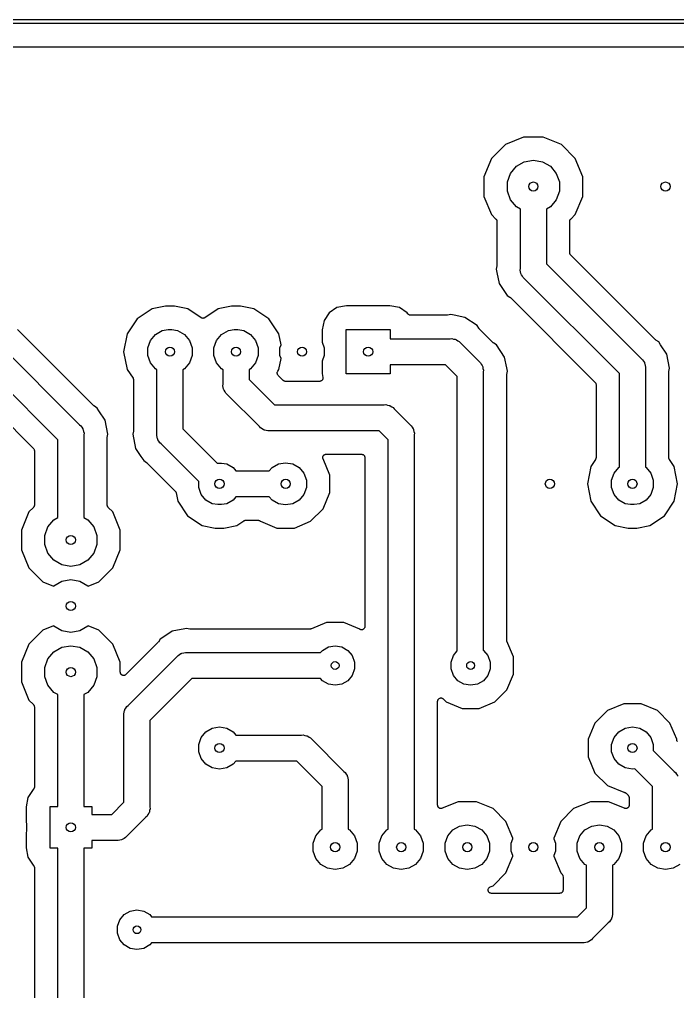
# Model space of a CAD drawing. Extents: x 110 to 212, y -130 to -57.
# Drawn here: x 159.31 to 184.61, y -94.45 to -57.08 of the extents above; entities that cross this region are included whole.
import ezdxf

# ---------------------------------------------------------------- set-up
doc = ezdxf.new("R2010")
doc.units = 0
doc.header["$MEASUREMENT"] = 0
doc.layers.add('BLACK', color=7, linetype='CONTINUOUS')

msp = doc.modelspace()

# ---------------------------------------------------------------- linework, layer by layer
at = {"layer": 'BLACK', "linetype": 'CONTINUOUS'}
for p, q in [((110.483, -57.075), (212.024, -57.075)), ((211.99, -57.225), (110.565, -57.225)), ((116.081, -58.125), (210.963, -58.125)), ((178.692, -61.6), (177.994, -61.8893)), ((179.448, -61.6), (178.692, -61.6)), ((180.146, -61.8893), (179.448, -61.6)), ((177.994, -61.8893), (177.459, -62.4237)), ((180.681, -62.4237), (180.146, -61.8893)), ((177.459, -62.4237), (177.17, -63.1221)), ((178.191, -62.9923), (178.417, -62.7221)), ((178.417, -62.7221), (178.723, -62.5458)), ((178.723, -62.5458), (179.07, -62.4846)), ((179.07, -62.4846), (179.417, -62.5458)), ((179.417, -62.5458), (179.723, -62.7221)), ((179.723, -62.7221), (179.949, -62.9923)), ((180.97, -63.1221), (180.681, -62.4237)), ((177.17, -63.1221), (177.17, -63.8779)), ((178.07, -63.3237), (178.191, -62.9923)), ((179.949, -62.9923), (180.07, -63.3237)), ((180.97, -63.8779), (180.97, -63.1221)), ((178.07, -63.6763), (178.07, -63.3237)), ((180.07, -63.3237), (180.07, -63.6763)), ((177.17, -63.8779), (177.459, -64.5763)), ((178.191, -64.0077), (178.07, -63.6763)), ((180.07, -63.6763), (179.949, -64.0077)), ((180.681, -64.5763), (180.97, -63.8779)), ((178.417, -64.2779), (178.191, -64.0077)), ((178.57, -64.366), (178.417, -64.2779)), ((179.723, -64.2779), (179.57, -64.366)), ((179.949, -64.0077), (179.723, -64.2779)), ((177.459, -64.5763), (177.633, -64.7498)), ((178.57, -66.6532), (178.57, -64.366)), ((179.57, -64.366), (179.57, -66.4679)), ((180.507, -64.7498), (180.681, -64.5763)), ((177.633, -64.7498), (177.636, -64.7544)), ((177.636, -64.7544), (177.64, -64.758)), ((177.64, -64.758), (177.649, -64.7723)), ((177.649, -64.7723), (177.658, -64.7859)), ((177.658, -64.7859), (177.66, -64.7913)), ((177.66, -64.7913), (177.662, -64.7962)), ((177.662, -64.7962), (177.665, -64.8125)), ((177.665, -64.8125), (177.67, -64.8285)), ((177.67, -64.8285), (177.669, -64.8341)), ((177.669, -64.8341), (177.67, -64.8396)), ((177.67, -64.8396), (177.67, -66.5246)), ((180.47, -64.8285), (180.475, -64.8125)), ((180.471, -64.8341), (180.47, -64.8285)), ((180.47, -64.8396), (180.471, -64.8341)), ((180.47, -66.0425), (180.47, -64.8396)), ((180.475, -64.8125), (180.478, -64.7962)), ((180.478, -64.7962), (180.48, -64.7913)), ((180.48, -64.7913), (180.482, -64.7859)), ((180.482, -64.7859), (180.491, -64.7723)), ((180.491, -64.7723), (180.5, -64.758)), ((180.5, -64.758), (180.504, -64.7544)), ((180.504, -64.7544), (180.507, -64.7498)), ((180.471, -66.048), (180.47, -66.0425)), ((180.47, -66.0536), (180.471, -66.048)), ((180.475, -66.0696), (180.47, -66.0536)), ((180.478, -66.0859), (180.475, -66.0696)), ((180.48, -66.0908), (180.478, -66.0859)), ((180.482, -66.0962), (180.48, -66.0908)), ((180.491, -66.1098), (180.482, -66.0962)), ((180.5, -66.1241), (180.491, -66.1098)), ((180.504, -66.1277), (180.5, -66.1241)), ((180.507, -66.1323), (180.504, -66.1277)), ((183.764, -69.3887), (180.507, -66.1323)), ((177.67, -66.5246), (177.668, -66.5369)), ((179.57, -66.4679), (183.218, -70.116)), ((177.668, -66.5494), (177.643, -66.675)), ((177.643, -66.675), (177.668, -66.8006)), ((177.668, -66.5369), (177.668, -66.5494)), ((177.668, -66.8006), (177.668, -66.8006)), ((177.668, -66.8006), (177.751, -67.2213)), ((178.564, -66.7193), (178.57, -66.6532)), ((178.581, -66.7833), (178.564, -66.7193)), ((178.593, -66.8486), (178.581, -66.7833)), ((178.604, -66.868), (178.593, -66.8486)), ((178.61, -66.8896), (178.604, -66.868)), ((178.648, -66.9439), (178.61, -66.8896)), ((177.751, -67.2213), (178.061, -67.6843)), ((178.681, -67.0014), (178.648, -66.9439)), ((178.732, -67.044), (178.681, -67.0014)), ((182.38, -70.6921), (178.732, -67.044)), ((178.061, -67.6843), (178.167, -67.7555)), ((178.167, -67.7555), (178.176, -67.7641)), ((178.176, -67.7641), (178.186, -67.7713)), ((178.186, -67.7713), (181.443, -71.0277)), ((164.417, -68.2015), (163.838, -68.5883)), ((164.928, -68.1), (164.417, -68.2015)), ((165.272, -68.1), (164.928, -68.1)), ((165.783, -68.2015), (165.272, -68.1)), ((166.299, -68.5467), (165.783, -68.2015)), ((166.957, -68.2015), (166.441, -68.5467)), ((167.468, -68.1), (166.957, -68.2015)), ((167.812, -68.1), (167.468, -68.1)), ((168.323, -68.2015), (167.812, -68.1)), ((168.902, -68.5883), (168.323, -68.2015)), ((171.221, -68.3511), (171.022, -68.6488)), ((171.519, -68.1522), (171.221, -68.3511)), ((171.883, -68.0799), (171.519, -68.1522)), ((173.557, -68.0799), (171.883, -68.0799)), ((173.921, -68.1522), (173.557, -68.0799)), ((174.219, -68.3511), (173.921, -68.1522)), ((174.247, -68.3936), (174.219, -68.3511)), ((174.26, -68.4065), (174.247, -68.3936)), ((163.838, -68.5883), (163.452, -69.1672)), ((166.307, -68.5501), (166.299, -68.5467)), ((166.314, -68.555), (166.307, -68.5501)), ((166.327, -68.5589), (166.314, -68.555)), ((166.34, -68.5645), (166.327, -68.5589)), ((166.348, -68.565), (166.34, -68.5645)), ((166.356, -68.5674), (166.348, -68.565)), ((166.37, -68.5665), (166.356, -68.5674)), ((166.384, -68.5674), (166.37, -68.5665)), ((166.392, -68.565), (166.384, -68.5674)), ((166.4, -68.5645), (166.392, -68.565)), ((166.413, -68.5589), (166.4, -68.5645)), ((166.426, -68.555), (166.413, -68.5589)), ((166.433, -68.5501), (166.426, -68.555)), ((166.441, -68.5467), (166.433, -68.5501)), ((169.288, -69.1672), (168.902, -68.5883)), ((171.022, -68.6488), (170.95, -69.0125)), ((174.271, -68.4203), (174.26, -68.4065)), ((174.275, -68.4224), (174.271, -68.4203)), ((174.278, -68.4254), (174.275, -68.4224)), ((174.294, -68.4334), (174.278, -68.4254)), ((174.309, -68.4423), (174.294, -68.4334)), ((174.314, -68.4431), (174.309, -68.4423)), ((174.317, -68.4449), (174.314, -68.4431)), ((174.335, -68.4469), (174.317, -68.4449)), ((174.353, -68.45), (174.335, -68.4469)), ((175.745, -68.45), (174.353, -68.45)), ((175.757, -68.4478), (175.745, -68.45)), ((175.769, -68.4476), (175.757, -68.4478)), ((175.895, -68.4226), (175.769, -68.4476)), ((176.021, -68.4476), (175.895, -68.4226)), ((176.441, -68.5312), (176.021, -68.4476)), ((176.021, -68.4476), (176.021, -68.4476)), ((176.904, -68.8407), (176.441, -68.5312)), ((162.174, -71.9287), (159.237, -68.9924)), ((164.545, -69.1888), (164.805, -69.0389)), ((164.805, -69.0389), (165.026, -69)), ((165.026, -69), (165.174, -69)), ((165.174, -69), (165.395, -69.0389)), ((165.395, -69.0389), (165.655, -69.1888)), ((167.085, -69.1888), (167.345, -69.0389)), ((167.345, -69.0389), (167.566, -69)), ((167.566, -69), (167.714, -69)), ((167.714, -69), (167.935, -69.0389)), ((167.935, -69.0389), (168.195, -69.1888)), ((170.95, -69.0125), (170.95, -69.48)), ((171.87, -70.7), (171.87, -69)), ((171.87, -69), (173.57, -69)), ((173.57, -69), (173.57, -69.35)), ((176.976, -68.9472), (176.904, -68.8407)), ((176.984, -68.9562), (176.976, -68.9472)), ((176.991, -68.9664), (176.984, -68.9562)), ((177.529, -69.5037), (176.991, -68.9664)), ((158.28, -69.3079), (161.628, -72.656)), ((163.452, -69.1672), (163.316, -69.85)), ((164.25, -69.7001), (164.353, -69.4184)), ((164.353, -69.4184), (164.545, -69.1888)), ((165.655, -69.1888), (165.847, -69.4184)), ((165.847, -69.4184), (165.95, -69.7001)), ((166.79, -69.7001), (166.893, -69.4184)), ((166.893, -69.4184), (167.085, -69.1888)), ((168.195, -69.1888), (168.387, -69.4184)), ((168.387, -69.4184), (168.49, -69.7001)), ((169.372, -69.5856), (169.288, -69.1672)), ((170.95, -69.48), (171.03, -69.7001)), ((173.57, -69.35), (175.873, -69.35)), ((175.873, -69.35), (175.939, -69.3442)), ((175.939, -69.3442), (176.003, -69.3614)), ((176.003, -69.3614), (176.069, -69.3729)), ((176.069, -69.3729), (176.088, -69.3841)), ((176.088, -69.3841), (176.11, -69.3899)), ((176.11, -69.3899), (176.164, -69.4279)), ((176.164, -69.4279), (176.221, -69.4611)), ((176.221, -69.4611), (176.264, -69.5119)), ((176.264, -69.5119), (176.983, -70.231)), ((177.539, -69.5109), (177.529, -69.5037)), ((177.548, -69.5195), (177.539, -69.5109)), ((183.774, -69.3959), (183.764, -69.3887)), ((183.783, -69.4045), (183.774, -69.3959)), ((183.889, -69.4757), (183.783, -69.4045)), ((183.96, -69.5821), (183.889, -69.4757)), ((163.316, -69.85), (163.452, -70.5328)), ((164.25, -69.9999), (164.25, -69.7001)), ((165.95, -69.7001), (165.95, -69.9999)), ((166.79, -69.9999), (166.79, -69.7001)), ((168.49, -69.7001), (168.49, -69.9999)), ((169.33, -69.7001), (169.372, -69.5856)), ((169.33, -69.9999), (169.33, -69.7001)), ((171.03, -69.7001), (171.03, -69.9999)), ((177.654, -69.5907), (177.548, -69.5195)), ((177.964, -70.0537), (177.654, -69.5907)), ((184.199, -69.9387), (183.96, -69.5821)), ((160.79, -73.2321), (157.573, -70.015)), ((164.353, -70.2816), (164.25, -69.9999)), ((165.95, -69.9999), (165.847, -70.2816)), ((166.893, -70.2816), (166.79, -69.9999)), ((168.49, -69.9999), (168.387, -70.2816)), ((169.288, -70.5328), (169.372, -70.1144)), ((169.372, -70.1144), (169.33, -69.9999)), ((171.03, -69.9999), (170.95, -70.22)), ((170.95, -70.22), (170.95, -70.6875)), ((176.983, -70.231), (177.034, -70.2736)), ((178.047, -70.4744), (177.964, -70.0537)), ((183.218, -70.116), (183.269, -70.1586)), ((183.269, -70.1586), (183.302, -70.2161)), ((183.302, -70.2161), (183.34, -70.2704)), ((184.307, -70.485), (184.199, -69.9387)), ((163.452, -70.5328), (163.679, -70.8726)), ((164.545, -70.5112), (164.353, -70.2816)), ((164.6, -70.5428), (164.545, -70.5112)), ((164.6, -73.0032), (164.6, -70.5428)), ((165.655, -70.5112), (165.6, -70.5428)), ((165.6, -70.5428), (165.6, -72.8179)), ((165.847, -70.2816), (165.655, -70.5112)), ((167.085, -70.5112), (166.893, -70.2816)), ((167.14, -70.5428), (167.085, -70.5112)), ((167.14, -71.0982), (167.14, -70.5428)), ((168.195, -70.5112), (168.14, -70.5428)), ((168.14, -70.5428), (168.14, -70.9129)), ((168.387, -70.2816), (168.195, -70.5112)), ((169.225, -70.6605), (169.226, -70.6398)), ((169.226, -70.6398), (169.227, -70.6386)), ((169.227, -70.6372), (169.236, -70.6184)), ((169.227, -70.6386), (169.227, -70.6372)), ((169.236, -70.6184), (169.244, -70.5995)), ((169.244, -70.5995), (169.288, -70.5328)), ((175.688, -70.35), (173.57, -70.35)), ((173.57, -70.35), (173.57, -70.7)), ((176.145, -70.8071), (175.688, -70.35)), ((177.034, -70.2736), (177.067, -70.3311)), ((177.067, -70.3311), (177.105, -70.3854)), ((177.105, -70.3854), (177.111, -70.407)), ((177.111, -70.407), (177.122, -70.4264)), ((177.122, -70.4264), (177.134, -70.4917)), ((177.134, -70.4917), (177.151, -70.5557)), ((177.151, -70.5557), (177.145, -70.6218)), ((177.145, -70.6218), (177.145, -81.2872)), ((178.072, -70.6), (178.047, -70.4744)), ((178.047, -70.4744), (178.047, -70.4744)), ((178.047, -70.7256), (178.072, -70.6)), ((183.34, -70.2704), (183.346, -70.292)), ((183.346, -70.292), (183.357, -70.3114)), ((183.357, -70.3114), (183.369, -70.3767)), ((183.369, -70.3767), (183.386, -70.4407)), ((183.386, -70.4407), (183.38, -70.5068)), ((183.38, -70.5068), (183.38, -74.2949)), ((184.28, -70.6354), (184.282, -70.6231)), ((184.28, -73.9268), (184.28, -70.6354)), ((184.282, -70.6106), (184.307, -70.485)), ((184.282, -70.6231), (184.282, -70.6106)), ((157.257, -70.9723), (159.853, -73.5677)), ((163.679, -70.8726), (163.685, -70.8866)), ((163.685, -70.8866), (163.692, -70.8998)), ((163.692, -70.8998), (163.694, -70.9066)), ((163.694, -70.9066), (163.696, -70.913)), ((163.696, -70.913), (163.697, -70.9282)), ((163.697, -70.9282), (163.7, -70.9432)), ((163.7, -70.9432), (163.7, -72.8746)), ((168.14, -70.9129), (169.117, -71.89)), ((169.223, -70.6811), (169.225, -70.6605)), ((169.223, -70.6824), (169.223, -70.6811)), ((169.223, -70.6838), (169.223, -70.6824)), ((169.229, -70.7037), (169.223, -70.6838)), ((169.234, -70.7237), (169.229, -70.7037)), ((169.235, -70.7248), (169.234, -70.7237)), ((169.236, -70.7262), (169.235, -70.7248)), ((169.248, -70.7429), (169.236, -70.7262)), ((169.26, -70.7598), (169.248, -70.7429)), ((169.453, -70.9528), (169.26, -70.7598)), ((169.457, -70.956), (169.453, -70.9528)), ((169.461, -70.9603), (169.457, -70.956)), ((169.475, -70.9686), (169.461, -70.9603)), ((169.489, -70.9781), (169.475, -70.9686)), ((169.494, -70.9795), (169.489, -70.9781)), ((169.499, -70.9823), (169.494, -70.9795)), ((169.515, -70.9852), (169.499, -70.9823)), ((169.531, -70.9895), (169.515, -70.9852)), ((169.537, -70.989), (169.531, -70.9895)), ((169.543, -70.99), (169.537, -70.989)), ((170.855, -70.99), (169.543, -70.99)), ((170.857, -70.9898), (170.855, -70.99)), ((170.858, -70.99), (170.857, -70.9898)), ((170.878, -70.9859), (170.858, -70.99)), ((170.899, -70.9823), (170.878, -70.9859)), ((170.9, -70.9816), (170.899, -70.9823)), ((170.901, -70.9814), (170.9, -70.9816)), ((170.919, -70.9706), (170.901, -70.9814)), ((170.937, -70.9603), (170.919, -70.9706)), ((170.938, -70.9592), (170.937, -70.9603)), ((170.939, -70.9585), (170.938, -70.9592)), ((170.952, -70.9424), (170.939, -70.9585)), ((170.95, -70.6875), (170.98, -70.8382)), ((170.965, -70.9265), (170.952, -70.9424)), ((170.966, -70.9252), (170.965, -70.9265)), ((170.967, -70.9241), (170.966, -70.9252)), ((170.973, -70.9045), (170.967, -70.9241)), ((170.98, -70.8851), (170.973, -70.9045)), ((170.98, -70.8382), (170.98, -70.8396)), ((170.98, -70.8396), (170.98, -70.8409)), ((170.98, -70.8409), (170.98, -70.8616)), ((170.98, -70.8616), (170.981, -70.8823)), ((170.981, -70.8823), (170.98, -70.8836)), ((170.98, -70.8836), (170.98, -70.8851)), ((173.57, -70.7), (171.87, -70.7)), ((176.145, -81.2531), (176.145, -70.8071)), ((178.045, -70.7504), (178.047, -70.7381)), ((178.045, -80.929), (178.045, -70.7504)), ((178.047, -70.7381), (178.047, -70.7256)), ((182.38, -74.2949), (182.38, -70.6921)), ((167.134, -71.1642), (167.14, -71.0982)), ((167.151, -71.2283), (167.134, -71.1642)), ((167.163, -71.2936), (167.151, -71.2283)), ((167.174, -71.313), (167.163, -71.2936)), ((167.18, -71.3346), (167.174, -71.313)), ((167.218, -71.3889), (167.18, -71.3346)), ((181.443, -71.0277), (181.446, -71.0323)), ((181.446, -71.0323), (181.45, -71.0359)), ((181.45, -71.0359), (181.459, -71.0502)), ((181.459, -71.0502), (181.468, -71.0638)), ((181.468, -71.0638), (181.47, -71.0692)), ((181.47, -71.0692), (181.472, -71.0741)), ((181.472, -71.0741), (181.475, -71.0904)), ((181.475, -71.0904), (181.48, -71.1064)), ((181.48, -71.1064), (181.479, -71.112)), ((181.479, -71.112), (181.48, -71.1175)), ((181.48, -71.1175), (181.48, -73.9268)), ((167.251, -71.4464), (167.218, -71.3889)), ((167.302, -71.489), (167.251, -71.4464)), ((168.541, -72.7281), (167.302, -71.489)), ((162.184, -71.9359), (162.174, -71.9287)), ((162.193, -71.9445), (162.184, -71.9359)), ((162.299, -72.0157), (162.193, -71.9445)), ((162.37, -72.1221), (162.299, -72.0157)), ((162.609, -72.4787), (162.37, -72.1221)), ((169.117, -71.89), (173.333, -71.89)), ((173.333, -71.89), (173.399, -71.8842)), ((173.399, -71.8842), (173.463, -71.9014)), ((173.463, -71.9014), (173.529, -71.9129)), ((173.529, -71.9129), (173.548, -71.9241)), ((173.548, -71.9241), (173.57, -71.9299)), ((173.57, -71.9299), (173.624, -71.9679)), ((173.624, -71.9679), (173.681, -72.0011)), ((173.681, -72.0011), (173.724, -72.0519)), ((173.724, -72.0519), (174.328, -72.656)), ((162.717, -73.025), (162.609, -72.4787)), ((161.628, -72.656), (161.679, -72.6986)), ((161.679, -72.6986), (161.712, -72.7561)), ((161.712, -72.7561), (161.75, -72.8104)), ((161.75, -72.8104), (161.756, -72.832)), ((161.756, -72.832), (161.767, -72.8514)), ((161.767, -72.8514), (161.779, -72.9167)), ((163.7, -72.8746), (163.698, -72.8869)), ((165.6, -72.8179), (166.916, -74.1334)), ((168.584, -72.7789), (168.541, -72.7281)), ((168.641, -72.8121), (168.584, -72.7789)), ((168.695, -72.8501), (168.641, -72.8121)), ((168.717, -72.8559), (168.695, -72.8501)), ((168.736, -72.8671), (168.717, -72.8559)), ((168.802, -72.8786), (168.736, -72.8671)), ((168.866, -72.8958), (168.802, -72.8786)), ((174.328, -72.656), (174.379, -72.6986)), ((174.379, -72.6986), (174.412, -72.7561)), ((174.412, -72.7561), (174.45, -72.8104)), ((174.45, -72.8104), (174.456, -72.832)), ((174.456, -72.832), (174.467, -72.8514)), ((174.467, -72.8514), (174.479, -72.9167)), ((160.79, -76.223), (160.79, -73.2321)), ((161.779, -72.9167), (161.796, -72.9808)), ((161.796, -72.9808), (161.79, -73.0468)), ((161.79, -73.0468), (161.79, -76.223)), ((162.69, -73.1754), (162.692, -73.1631)), ((162.69, -75.7494), (162.69, -73.1754)), ((162.692, -73.1506), (162.717, -73.025)), ((162.692, -73.1631), (162.692, -73.1506)), ((163.698, -72.8994), (163.673, -73.025)), ((163.673, -73.025), (163.781, -73.5713)), ((163.698, -72.8869), (163.698, -72.8994)), ((164.594, -73.0692), (164.6, -73.0032)), ((164.611, -73.1333), (164.594, -73.0692)), ((164.623, -73.1986), (164.611, -73.1333)), ((164.634, -73.218), (164.623, -73.1986)), ((164.64, -73.2396), (164.634, -73.218)), ((164.678, -73.2939), (164.64, -73.2396)), ((168.932, -72.89), (168.866, -72.8958)), ((173.148, -72.89), (168.932, -72.89)), ((173.49, -73.2321), (173.148, -72.89)), ((173.49, -74.2513), (173.49, -73.2321)), ((174.479, -72.9167), (174.496, -72.9808)), ((174.496, -72.9808), (174.49, -73.0468)), ((174.49, -73.0468), (174.49, -88.2072)), ((159.853, -73.5677), (159.856, -73.5723)), ((159.856, -73.5723), (159.86, -73.5759)), ((159.86, -73.5759), (159.869, -73.5902)), ((159.869, -73.5902), (159.878, -73.6038)), ((159.878, -73.6038), (159.88, -73.6092)), ((159.88, -73.6092), (159.882, -73.6141)), ((159.882, -73.6141), (159.885, -73.6304)), ((159.885, -73.6304), (159.89, -73.6464)), ((163.781, -73.5713), (163.985, -73.8764)), ((164.711, -73.3514), (164.678, -73.2939)), ((164.762, -73.394), (164.711, -73.3514)), ((166.205, -74.8371), (164.762, -73.394)), ((159.89, -73.6464), (159.889, -73.652)), ((159.889, -73.652), (159.89, -73.6575)), ((159.89, -73.6575), (159.89, -75.7494)), ((163.985, -73.8764), (163.985, -73.8764)), ((163.985, -73.8764), (164.091, -74.0343)), ((170.976, -73.9225), (170.978, -73.9088)), ((170.978, -73.9307), (170.976, -73.9225)), ((170.978, -73.8949), (170.981, -73.8871)), ((170.978, -73.9088), (170.978, -73.8949)), ((170.978, -73.9391), (170.978, -73.9307)), ((170.983, -73.9521), (170.978, -73.9391)), ((170.981, -73.8871), (170.982, -73.8788)), ((170.982, -73.8788), (170.988, -73.8665)), ((170.986, -73.9656), (170.983, -73.9521)), ((171.245, -74.5918), (170.986, -73.9656)), ((170.988, -73.8665), (170.993, -73.8535)), ((170.993, -73.8535), (170.998, -73.8471)), ((170.998, -73.8471), (171.002, -73.8397)), ((171.002, -73.8397), (171.012, -73.8303)), ((171.012, -73.8303), (171.021, -73.8197)), ((171.021, -73.8197), (171.029, -73.8155)), ((171.029, -73.8155), (171.035, -73.8099)), ((171.035, -73.8099), (171.047, -73.8046)), ((171.047, -73.8046), (171.059, -73.7977)), ((171.059, -73.7977), (171.068, -73.7962)), ((171.068, -73.7962), (171.075, -73.793)), ((171.075, -73.793), (171.089, -73.7924)), ((171.089, -73.7924), (171.103, -73.79)), ((171.103, -73.79), (172.463, -73.79)), ((172.463, -73.79), (172.474, -73.7919)), ((172.474, -73.7919), (172.485, -73.7919)), ((172.485, -73.7919), (172.495, -73.7957)), ((172.495, -73.7957), (172.506, -73.7977)), ((172.506, -73.7977), (172.516, -73.8032)), ((172.516, -73.8032), (172.526, -73.807)), ((172.526, -73.807), (172.535, -73.8142)), ((172.535, -73.8142), (172.545, -73.8197)), ((172.545, -73.8197), (172.552, -73.8282)), ((172.552, -73.8282), (172.56, -73.8354)), ((172.56, -73.8354), (172.566, -73.845)), ((172.566, -73.845), (172.573, -73.8535)), ((172.573, -73.8535), (172.577, -73.8639)), ((172.577, -73.8639), (172.582, -73.8736)), ((172.582, -73.8736), (172.584, -73.8845)), ((172.584, -73.8845), (172.588, -73.8949)), ((172.588, -73.8949), (172.588, -73.9061)), ((172.588, -73.9061), (172.59, -73.917)), ((172.59, -73.917), (172.59, -80.4149)), ((181.459, -73.9974), (181.279, -74.2667)), ((181.465, -73.9834), (181.459, -73.9974)), ((181.472, -73.9702), (181.465, -73.9834)), ((181.474, -73.9634), (181.472, -73.9702)), ((181.476, -73.957), (181.474, -73.9634)), ((181.477, -73.9418), (181.476, -73.957)), ((181.48, -73.9268), (181.477, -73.9418)), ((184.283, -73.9418), (184.28, -73.9268)), ((184.284, -73.957), (184.283, -73.9418)), ((184.286, -73.9634), (184.284, -73.957)), ((184.288, -73.9702), (184.286, -73.9634)), ((184.295, -73.9834), (184.288, -73.9702)), ((184.301, -73.9974), (184.295, -73.9834)), ((184.481, -74.2667), (184.301, -73.9974)), ((164.091, -74.0343), (164.197, -74.1055)), ((164.197, -74.1055), (164.206, -74.1141)), ((164.206, -74.1141), (164.216, -74.1213)), ((164.216, -74.1213), (165.306, -75.2106)), ((166.916, -74.1334), (166.935, -74.13)), ((166.935, -74.13), (167.075, -74.13)), ((167.075, -74.13), (167.283, -74.1666)), ((167.283, -74.1666), (167.527, -74.3077)), ((167.527, -74.3077), (167.63, -74.43)), ((168.92, -74.43), (169.023, -74.3077)), ((169.023, -74.3077), (169.267, -74.1666)), ((169.267, -74.1666), (169.545, -74.1177)), ((169.545, -74.1177), (169.823, -74.1666)), ((169.823, -74.1666), (170.067, -74.3077)), ((170.067, -74.3077), (170.249, -74.5238)), ((173.49, -88.2072), (173.49, -74.2513)), ((173.49, -74.2513), (173.49, -74.2513)), ((181.279, -74.2667), (181.147, -74.93)), ((182.176, -74.5238), (182.358, -74.3077)), ((182.358, -74.3077), (182.38, -74.2949)), ((183.38, -74.2949), (183.402, -74.3077)), ((183.402, -74.3077), (183.584, -74.5238)), ((184.613, -74.93), (184.481, -74.2667)), ((167.63, -74.43), (168.92, -74.43)), ((170.249, -74.5238), (170.345, -74.7889)), ((171.245, -75.2681), (171.245, -74.5918)), ((182.08, -74.7889), (182.176, -74.5238)), ((183.584, -74.5238), (183.68, -74.7889)), ((166.205, -75.0711), (166.205, -74.8371)), ((166.301, -75.3362), (166.205, -75.0711)), ((170.345, -75.0711), (170.249, -75.3362)), ((170.345, -74.7889), (170.345, -75.0711)), ((181.147, -74.93), (181.279, -75.5933)), ((182.08, -75.0711), (182.08, -74.7889)), ((182.176, -75.3362), (182.08, -75.0711)), ((183.68, -75.0711), (183.584, -75.3362)), ((183.68, -74.7889), (183.68, -75.0711)), ((184.481, -75.5933), (184.613, -74.93)), ((165.306, -75.2106), (165.314, -75.2231)), ((165.314, -75.2231), (165.324, -75.2345)), ((165.324, -75.2345), (165.327, -75.241)), ((165.327, -75.241), (165.331, -75.2467)), ((165.331, -75.2467), (165.335, -75.2614)), ((165.335, -75.2614), (165.34, -75.2756)), ((165.34, -75.2756), (165.404, -75.5933)), ((166.483, -75.5523), (166.301, -75.3362)), ((167.63, -75.43), (167.527, -75.5523)), ((168.92, -75.43), (167.63, -75.43)), ((169.023, -75.5523), (168.92, -75.43)), ((170.249, -75.3362), (170.067, -75.5523)), ((170.986, -75.893), (171.245, -75.2681)), ((182.358, -75.5523), (182.176, -75.3362)), ((183.584, -75.3362), (183.402, -75.5523)), ((159.853, -75.8392), (159.679, -76.0127)), ((159.856, -75.8346), (159.853, -75.8392)), ((159.86, -75.831), (159.856, -75.8346)), ((159.869, -75.8166), (159.86, -75.831)), ((159.878, -75.8031), (159.869, -75.8166)), ((159.88, -75.7977), (159.878, -75.8031)), ((159.882, -75.7928), (159.88, -75.7977)), ((159.885, -75.7765), (159.882, -75.7928)), ((159.89, -75.7605), (159.885, -75.7765)), ((159.89, -75.7494), (159.889, -75.7549)), ((159.889, -75.7549), (159.89, -75.7605)), ((162.691, -75.7549), (162.69, -75.7494)), ((162.69, -75.7605), (162.691, -75.7549)), ((162.695, -75.7765), (162.69, -75.7605)), ((162.698, -75.7928), (162.695, -75.7765)), ((162.7, -75.7977), (162.698, -75.7928)), ((162.702, -75.8031), (162.7, -75.7977)), ((162.711, -75.8167), (162.702, -75.8031)), ((162.72, -75.831), (162.711, -75.8167)), ((162.724, -75.8346), (162.72, -75.831)), ((162.727, -75.8392), (162.724, -75.8346)), ((162.901, -76.0127), (162.727, -75.8392)), ((165.404, -75.5933), (165.779, -76.1556)), ((166.727, -75.6934), (166.483, -75.5523)), ((166.935, -75.73), (166.727, -75.6934)), ((167.075, -75.73), (166.935, -75.73)), ((167.283, -75.6934), (167.075, -75.73)), ((167.527, -75.5523), (167.283, -75.6934)), ((169.267, -75.6934), (169.023, -75.5523)), ((169.545, -75.7423), (169.267, -75.6934)), ((169.823, -75.6934), (169.545, -75.7423)), ((170.067, -75.5523), (169.823, -75.6934)), ((181.279, -75.5933), (181.654, -76.1556)), ((182.602, -75.6934), (182.358, -75.5523)), ((182.81, -75.73), (182.602, -75.6934)), ((182.95, -75.73), (182.81, -75.73)), ((183.158, -75.6934), (182.95, -75.73)), ((183.402, -75.5523), (183.158, -75.6934)), ((184.106, -76.1556), (184.481, -75.5933)), ((159.679, -76.0127), (159.39, -76.7111)), ((160.637, -76.3111), (160.79, -76.223)), ((161.79, -76.223), (161.943, -76.3111)), ((163.19, -76.7111), (162.901, -76.0127)), ((165.779, -76.1556), (166.342, -76.5314)), ((170.508, -76.3712), (170.986, -75.893)), ((181.654, -76.1556), (182.217, -76.5314)), ((183.543, -76.5314), (184.106, -76.1556)), ((160.29, -76.9127), (160.411, -76.5813)), ((160.411, -76.5813), (160.637, -76.3111)), ((161.943, -76.3111), (162.169, -76.5813)), ((162.169, -76.5813), (162.29, -76.9127)), ((166.342, -76.5314), (166.838, -76.63)), ((167.172, -76.63), (167.668, -76.5314)), ((167.668, -76.5314), (167.938, -76.3514)), ((167.938, -76.3514), (167.952, -76.3453)), ((167.952, -76.3453), (167.965, -76.3377)), ((167.965, -76.3377), (167.972, -76.3364)), ((167.972, -76.3364), (167.978, -76.3336)), ((167.978, -76.3336), (167.993, -76.3326)), ((167.993, -76.3326), (168.008, -76.33)), ((168.008, -76.33), (168.488, -76.33)), ((168.488, -76.33), (168.494, -76.331)), ((168.494, -76.331), (168.499, -76.3305)), ((168.499, -76.3305), (168.515, -76.3348)), ((168.515, -76.3348), (168.532, -76.3377)), ((168.532, -76.3377), (168.537, -76.3405)), ((168.537, -76.3405), (168.542, -76.3419)), ((168.542, -76.3419), (168.555, -76.3514)), ((168.555, -76.3514), (168.57, -76.3597)), ((168.57, -76.3597), (168.573, -76.364)), ((168.573, -76.364), (168.578, -76.3672)), ((168.578, -76.3672), (168.582, -76.3712)), ((168.582, -76.3712), (169.207, -76.63)), ((169.883, -76.63), (170.508, -76.3712)), ((182.217, -76.5314), (182.713, -76.63)), ((183.047, -76.63), (183.543, -76.5314)), ((159.39, -76.7111), (159.39, -77.4669)), ((160.29, -77.2653), (160.29, -76.9127)), ((162.29, -76.9127), (162.29, -77.2653)), ((163.19, -77.4669), (163.19, -76.7111)), ((166.838, -76.63), (167.172, -76.63)), ((169.207, -76.63), (169.883, -76.63)), ((182.713, -76.63), (183.047, -76.63)), ((160.411, -77.5967), (160.29, -77.2653)), ((162.29, -77.2653), (162.169, -77.5967)), ((159.39, -77.4669), (159.679, -78.1653)), ((160.637, -77.8669), (160.411, -77.5967)), ((162.169, -77.5967), (161.943, -77.8669)), ((162.901, -78.1653), (163.19, -77.4669)), ((160.943, -78.0432), (160.637, -77.8669)), ((161.29, -78.1044), (160.943, -78.0432)), ((161.637, -78.0432), (161.29, -78.1044)), ((161.943, -77.8669), (161.637, -78.0432)), ((159.679, -78.1653), (160.214, -78.6997)), ((162.366, -78.6997), (162.901, -78.1653)), ((160.214, -78.6997), (160.622, -78.869)), ((160.622, -78.869), (160.637, -78.8511)), ((160.637, -78.8511), (160.943, -78.6748)), ((160.943, -78.6748), (161.29, -78.6136)), ((161.29, -78.6136), (161.637, -78.6748)), ((161.637, -78.6748), (161.943, -78.8511)), ((161.943, -78.8511), (161.958, -78.869)), ((161.958, -78.869), (162.366, -78.6997)), ((171.122, -80.265), (170.542, -80.5053)), ((171.778, -80.265), (171.122, -80.265)), ((172.393, -80.5198), (171.778, -80.265)), ((160.214, -80.5583), (159.679, -81.0927)), ((160.622, -80.389), (160.214, -80.5583)), ((160.637, -80.4069), (160.622, -80.389)), ((160.943, -80.5832), (160.637, -80.4069)), ((161.29, -80.6444), (160.943, -80.5832)), ((161.637, -80.5832), (161.29, -80.6444)), ((161.943, -80.4069), (161.637, -80.5832)), ((161.958, -80.389), (161.943, -80.4069)), ((162.366, -80.5583), (161.958, -80.389)), ((162.901, -81.0927), (162.366, -80.5583)), ((165.189, -80.5962), (164.832, -80.8345)), ((165.247, -80.5846), (165.189, -80.5962)), ((165.609, -80.5126), (165.247, -80.5846)), ((165.735, -80.4876), (165.609, -80.5126)), ((165.609, -80.5126), (165.609, -80.5126)), ((165.861, -80.5126), (165.735, -80.4876)), ((165.873, -80.5128), (165.861, -80.5126)), ((165.885, -80.515), (165.873, -80.5128)), ((170.493, -80.515), (165.885, -80.515)), ((170.496, -80.5145), (170.493, -80.515)), ((170.499, -80.5149), (170.496, -80.5145)), ((170.517, -80.5107), (170.499, -80.5149)), ((170.536, -80.5073), (170.517, -80.5107)), ((170.539, -80.5059), (170.536, -80.5073)), ((170.542, -80.5053), (170.539, -80.5059)), ((172.399, -80.5249), (172.393, -80.5198)), ((172.405, -80.5268), (172.399, -80.5249)), ((172.409, -80.53), (172.405, -80.5268)), ((172.425, -80.5343), (172.409, -80.53)), ((172.441, -80.54), (172.425, -80.5343)), ((172.447, -80.54), (172.441, -80.54)), ((172.452, -80.5415), (172.447, -80.54)), ((172.468, -80.54), (172.452, -80.5415)), ((172.485, -80.54), (172.468, -80.54)), ((172.49, -80.5381), (172.485, -80.54)), ((172.496, -80.5376), (172.49, -80.5381)), ((172.511, -80.5306), (172.496, -80.5376)), ((172.526, -80.5249), (172.511, -80.5306)), ((172.531, -80.5213), (172.526, -80.5249)), ((172.536, -80.519), (172.531, -80.5213)), ((172.548, -80.5072), (172.536, -80.519)), ((172.56, -80.4966), (172.548, -80.5072)), ((172.563, -80.4917), (172.56, -80.4966)), ((172.567, -80.4878), (172.563, -80.4917)), ((172.574, -80.4727), (172.567, -80.4878)), ((172.582, -80.4584), (172.574, -80.4727)), ((172.583, -80.4529), (172.582, -80.4584)), ((172.586, -80.4478), (172.583, -80.4529)), ((172.587, -80.4313), (172.586, -80.4478)), ((172.59, -80.4149), (172.587, -80.4313)), ((159.679, -81.0927), (159.39, -81.7911)), ((163.19, -81.7911), (162.901, -81.0927)), ((164.639, -81.0314), (163.407, -82.2633)), ((164.646, -81.0212), (164.639, -81.0314)), ((164.655, -81.0121), (164.646, -81.0212)), ((164.726, -80.9057), (164.655, -81.0121)), ((164.832, -80.8345), (164.726, -80.9057)), ((164.832, -80.8345), (164.832, -80.8345)), ((178.045, -80.9318), (178.045, -80.929)), ((178.045, -80.9345), (178.045, -80.9318)), ((178.049, -80.9534), (178.045, -80.9345)), ((178.053, -80.9724), (178.049, -80.9534)), ((178.054, -80.9749), (178.053, -80.9724)), ((178.055, -80.9776), (178.054, -80.9749)), ((178.307, -81.5868), (178.055, -80.9776)), ((160.411, -81.6613), (160.637, -81.3911)), ((160.637, -81.3911), (160.943, -81.2148)), ((160.943, -81.2148), (161.29, -81.1536)), ((161.29, -81.1536), (161.637, -81.2148)), ((161.637, -81.2148), (161.943, -81.3911)), ((161.943, -81.3911), (162.169, -81.6613)), ((165.466, -81.4929), (165.52, -81.4549)), ((165.52, -81.4549), (165.542, -81.4491)), ((165.542, -81.4491), (165.561, -81.4379)), ((165.561, -81.4379), (165.627, -81.4264)), ((165.627, -81.4264), (165.691, -81.4092)), ((165.691, -81.4092), (165.757, -81.415)), ((165.757, -81.415), (170.89, -81.415)), ((170.89, -81.415), (170.96, -81.3316)), ((170.96, -81.3316), (171.19, -81.1994)), ((171.19, -81.1994), (171.45, -81.1534)), ((171.45, -81.1534), (171.71, -81.1994)), ((171.71, -81.1994), (171.94, -81.3316)), ((171.94, -81.3316), (172.11, -81.5342)), ((175.997, -81.5342), (176.146, -81.357)), ((176.144, -81.2579), (176.145, -81.2531)), ((176.145, -81.2968), (176.144, -81.2579)), ((176.145, -81.3357), (176.145, -81.2968)), ((176.146, -81.3405), (176.145, -81.3357)), ((176.146, -81.357), (176.146, -81.3405)), ((177.145, -81.2872), (177.146, -81.3312)), ((177.146, -81.3312), (177.147, -81.3316)), ((177.147, -81.3316), (177.317, -81.5342)), ((159.39, -81.7911), (159.39, -82.5469)), ((160.29, -81.9927), (160.411, -81.6613)), ((162.169, -81.6613), (162.29, -81.9927)), ((163.19, -82.1735), (163.19, -81.7911)), ((163.492, -83.451), (165.366, -81.5769)), ((165.366, -81.5769), (165.409, -81.5261)), ((165.409, -81.5261), (165.466, -81.4929)), ((172.11, -81.5342), (172.2, -81.7828)), ((172.2, -81.7828), (172.2, -82.0472)), ((175.907, -81.7828), (175.997, -81.5342)), ((175.907, -82.0472), (175.907, -81.7828)), ((177.317, -81.5342), (177.407, -81.7828)), ((177.407, -81.7828), (177.407, -82.0472)), ((178.307, -82.2432), (178.307, -81.5868)), ((160.29, -82.3453), (160.29, -81.9927)), ((162.29, -81.9927), (162.29, -82.3453)), ((163.193, -82.1898), (163.19, -82.1735)), ((163.194, -82.2064), (163.193, -82.1898)), ((163.197, -82.2114), (163.194, -82.2064)), ((163.198, -82.2169), (163.197, -82.2114)), ((163.206, -82.2313), (163.198, -82.2169)), ((172.2, -82.0472), (172.11, -82.2958)), ((175.997, -82.2958), (175.907, -82.0472)), ((177.407, -82.0472), (177.317, -82.2958)), ((159.39, -82.5469), (159.679, -83.2453)), ((160.411, -82.6767), (160.29, -82.3453)), ((162.29, -82.3453), (162.169, -82.6767)), ((163.213, -82.2463), (163.206, -82.2313)), ((163.217, -82.2503), (163.213, -82.2463)), ((163.22, -82.2551), (163.217, -82.2503)), ((163.232, -82.2658), (163.22, -82.2551)), ((163.244, -82.2775), (163.232, -82.2658)), ((163.249, -82.2799), (163.244, -82.2775)), ((163.254, -82.2835), (163.249, -82.2799)), ((163.269, -82.2892), (163.254, -82.2835)), ((163.284, -82.2962), (163.269, -82.2892)), ((163.29, -82.2967), (163.284, -82.2962)), ((163.295, -82.2986), (163.29, -82.2967)), ((163.312, -82.2986), (163.295, -82.2986)), ((163.328, -82.3), (163.312, -82.2986)), ((163.333, -82.2986), (163.328, -82.3)), ((163.339, -82.2986), (163.333, -82.2986)), ((163.355, -82.2929), (163.339, -82.2986)), ((163.371, -82.2886), (163.355, -82.2929)), ((163.375, -82.2854), (163.371, -82.2886)), ((163.38, -82.2835), (163.375, -82.2854)), ((163.393, -82.2728), (163.38, -82.2835)), ((163.407, -82.2633), (163.393, -82.2728)), ((165.942, -82.415), (164.33, -84.0271)), ((170.89, -82.415), (165.942, -82.415)), ((170.96, -82.4984), (170.89, -82.415)), ((171.19, -82.6306), (170.96, -82.4984)), ((171.94, -82.4984), (171.71, -82.6306)), ((172.11, -82.2958), (171.94, -82.4984)), ((176.167, -82.4984), (175.997, -82.2958)), ((176.397, -82.6306), (176.167, -82.4984)), ((177.147, -82.4984), (176.917, -82.6306)), ((177.317, -82.2958), (177.147, -82.4984)), ((178.056, -82.8496), (178.307, -82.2432)), ((160.637, -82.9469), (160.411, -82.6767)), ((160.79, -83.035), (160.637, -82.9469)), ((161.943, -82.9469), (161.79, -83.035)), ((162.169, -82.6767), (161.943, -82.9469)), ((171.45, -82.6766), (171.19, -82.6306)), ((171.71, -82.6306), (171.45, -82.6766)), ((176.657, -82.6766), (176.397, -82.6306)), ((176.917, -82.6306), (176.657, -82.6766)), ((177.592, -83.3138), (178.056, -82.8496)), ((159.679, -83.2453), (159.853, -83.4188)), ((160.79, -86.9513), (160.79, -83.035)), ((161.79, -83.035), (161.79, -87.338)), ((175.39, -83.2881), (175.393, -83.2717)), ((175.39, -87.2879), (175.39, -83.2881)), ((175.393, -83.2717), (175.394, -83.2552)), ((175.394, -83.2552), (175.397, -83.2501)), ((175.397, -83.2501), (175.398, -83.2446)), ((175.398, -83.2446), (175.406, -83.2302)), ((175.406, -83.2302), (175.413, -83.2152)), ((175.413, -83.2152), (175.417, -83.2113)), ((175.417, -83.2113), (175.42, -83.2064)), ((175.42, -83.2064), (175.432, -83.1958)), ((175.432, -83.1958), (175.444, -83.184)), ((175.444, -83.184), (175.449, -83.1817)), ((175.449, -83.1817), (175.453, -83.1781)), ((175.453, -83.1781), (175.469, -83.1724)), ((175.469, -83.1724), (175.484, -83.1654)), ((175.484, -83.1654), (175.49, -83.1649)), ((175.49, -83.1649), (175.495, -83.163)), ((175.495, -83.163), (175.512, -83.163)), ((175.512, -83.163), (175.528, -83.1615)), ((175.528, -83.1615), (175.533, -83.163)), ((175.533, -83.163), (175.539, -83.163)), ((175.539, -83.163), (175.555, -83.1687)), ((175.555, -83.1687), (175.571, -83.173)), ((175.571, -83.173), (175.575, -83.1762)), ((175.575, -83.1762), (175.581, -83.1781)), ((175.581, -83.1781), (175.593, -83.1887)), ((175.593, -83.1887), (175.607, -83.1983)), ((175.607, -83.1983), (175.722, -83.3138)), ((175.722, -83.3138), (176.329, -83.565)), ((176.985, -83.565), (177.592, -83.3138)), ((159.853, -83.4188), (159.856, -83.4234)), ((159.856, -83.4234), (159.86, -83.427)), ((159.86, -83.427), (159.869, -83.4413)), ((159.869, -83.4413), (159.878, -83.4549)), ((159.878, -83.4549), (159.88, -83.4603)), ((159.88, -83.4603), (159.882, -83.4652)), ((159.882, -83.4652), (159.885, -83.4815)), ((159.885, -83.4815), (159.89, -83.4975)), ((159.89, -83.4975), (159.889, -83.5031)), ((159.889, -83.5031), (159.89, -83.5086)), ((159.89, -83.5086), (159.89, -86.5886)), ((163.324, -83.7758), (163.341, -83.7117)), ((163.341, -83.7117), (163.353, -83.6464)), ((163.353, -83.6464), (163.364, -83.627)), ((163.364, -83.627), (163.37, -83.6054)), ((163.37, -83.6054), (163.408, -83.5511)), ((163.408, -83.5511), (163.441, -83.4936)), ((163.441, -83.4936), (163.492, -83.451)), ((176.329, -83.565), (176.985, -83.565)), ((181.917, -83.6488), (181.439, -84.127)), ((182.542, -83.39), (181.917, -83.6488)), ((183.218, -83.39), (182.542, -83.39)), ((183.843, -83.6488), (183.218, -83.39)), ((184.321, -84.127), (183.843, -83.6488)), ((163.33, -83.8418), (163.324, -83.7758)), ((163.33, -87.1689), (163.33, -83.8418)), ((164.33, -84.0271), (164.33, -87.3542)), ((166.301, -84.6838), (166.483, -84.4677)), ((166.483, -84.4677), (166.727, -84.3266)), ((166.727, -84.3266), (167.005, -84.2777)), ((167.005, -84.2777), (167.283, -84.3266)), ((167.283, -84.3266), (167.527, -84.4677)), ((167.527, -84.4677), (167.63, -84.59)), ((181.439, -84.127), (181.18, -84.7518)), ((182.176, -84.6838), (182.358, -84.4677)), ((182.358, -84.4677), (182.602, -84.3266)), ((182.602, -84.3266), (182.88, -84.2777)), ((182.88, -84.2777), (183.158, -84.3266)), ((183.158, -84.3266), (183.402, -84.4677)), ((183.402, -84.4677), (183.584, -84.6838)), ((184.58, -84.7518), (184.321, -84.127)), ((166.205, -84.9489), (166.301, -84.6838)), ((167.63, -84.59), (170.158, -84.59)), ((170.158, -84.59), (170.224, -84.5842)), ((170.224, -84.5842), (170.288, -84.6014)), ((170.288, -84.6014), (170.354, -84.6129)), ((170.354, -84.6129), (170.373, -84.6241)), ((170.373, -84.6241), (170.395, -84.6299)), ((170.395, -84.6299), (170.449, -84.6679)), ((170.449, -84.6679), (170.506, -84.7011)), ((170.506, -84.7011), (170.549, -84.7519)), ((170.549, -84.7519), (171.788, -85.991)), ((181.18, -84.7518), (181.18, -85.4282)), ((182.08, -84.9489), (182.176, -84.6838)), ((183.584, -84.6838), (183.68, -84.9489)), ((184.58, -84.7575), (184.58, -84.7518)), ((184.581, -84.763), (184.58, -84.7575)), ((184.58, -84.7686), (184.581, -84.763)), ((184.585, -84.7846), (184.58, -84.7686)), ((184.588, -84.8009), (184.585, -84.7846)), ((184.59, -84.8058), (184.588, -84.8009)), ((184.592, -84.8112), (184.59, -84.8058)), ((184.601, -84.8248), (184.592, -84.8112)), ((184.61, -84.8391), (184.601, -84.8248)), ((184.614, -84.8427), (184.61, -84.8391)), ((166.205, -85.2311), (166.205, -84.9489)), ((182.08, -85.2311), (182.08, -84.9489)), ((183.68, -84.9489), (183.68, -85.1829)), ((183.68, -85.1829), (184.488, -85.991)), ((166.301, -85.4962), (166.205, -85.2311)), ((166.483, -85.7123), (166.301, -85.4962)), ((167.63, -85.59), (167.527, -85.7123)), ((169.973, -85.59), (167.63, -85.59)), ((170.95, -86.5671), (169.973, -85.59)), ((181.18, -85.4282), (181.439, -86.053)), ((182.176, -85.4962), (182.08, -85.2311)), ((182.358, -85.7123), (182.176, -85.4962)), ((166.727, -85.8534), (166.483, -85.7123)), ((167.005, -85.9023), (166.727, -85.8534)), ((167.283, -85.8534), (167.005, -85.9023)), ((167.527, -85.7123), (167.283, -85.8534)), ((182.602, -85.8534), (182.358, -85.7123)), ((182.88, -85.9023), (182.602, -85.8534)), ((182.969, -85.8866), (182.88, -85.9023)), ((183.65, -86.5671), (182.969, -85.8866)), ((171.788, -85.991), (171.839, -86.0336)), ((171.839, -86.0336), (171.872, -86.0911)), ((171.872, -86.0911), (171.91, -86.1454)), ((171.91, -86.1454), (171.916, -86.167)), ((171.916, -86.167), (171.927, -86.1864)), ((171.927, -86.1864), (171.939, -86.2517)), ((171.939, -86.2517), (171.956, -86.3157)), ((171.956, -86.3157), (171.95, -86.3818)), ((181.439, -86.053), (181.917, -86.5312)), ((184.488, -85.991), (184.539, -86.0336)), ((184.539, -86.0336), (184.572, -86.0911)), ((184.572, -86.0911), (184.61, -86.1454)), ((184.61, -86.1454), (184.616, -86.167)), ((159.845, -86.6831), (159.642, -86.9868)), ((159.847, -86.6818), (159.845, -86.6831)), ((159.86, -86.6702), (159.847, -86.6818)), ((159.862, -86.6666), (159.86, -86.6702)), ((159.865, -86.6637), (159.862, -86.6666)), ((159.873, -86.6476), (159.865, -86.6637)), ((159.882, -86.632), (159.873, -86.6476)), ((159.883, -86.6279), (159.882, -86.632)), ((159.885, -86.6241), (159.883, -86.6279)), ((159.887, -86.6063), (159.885, -86.6241)), ((159.89, -86.5886), (159.887, -86.6063)), ((170.95, -88.2072), (170.95, -86.5671)), ((171.95, -86.3818), (171.95, -88.2072)), ((181.917, -86.5312), (182.542, -86.79)), ((183.65, -88.2072), (183.65, -86.5671)), ((159.642, -86.9868), (159.57, -87.3505)), ((160.79, -87.338), (160.79, -86.9513)), ((182.542, -86.79), (182.547, -86.79)), ((182.547, -86.79), (182.553, -86.791)), ((182.553, -86.791), (182.559, -86.7905)), ((182.559, -86.7905), (182.575, -86.7948)), ((182.575, -86.7948), (182.591, -86.7977)), ((182.591, -86.7977), (182.596, -86.8005)), ((182.596, -86.8005), (182.601, -86.8019)), ((182.601, -86.8019), (182.615, -86.8114)), ((182.615, -86.8114), (182.629, -86.8197)), ((182.629, -86.8197), (182.633, -86.824)), ((182.633, -86.824), (182.637, -86.8272)), ((182.637, -86.8272), (182.713, -86.9027)), ((182.713, -86.9027), (182.716, -86.9073)), ((182.716, -86.9073), (182.72, -86.9109)), ((182.72, -86.9109), (182.729, -86.9252)), ((182.729, -86.9252), (182.738, -86.9388)), ((182.738, -86.9388), (182.74, -86.9442)), ((182.74, -86.9442), (182.742, -86.9491)), ((182.742, -86.9491), (182.745, -86.9654)), ((182.745, -86.9654), (182.75, -86.9814)), ((182.75, -86.9814), (182.749, -86.987)), ((182.749, -86.987), (182.75, -86.9925)), ((182.75, -86.9925), (182.75, -87.2879)), ((159.57, -87.3505), (159.57, -87.9417)), ((160.49, -88.938), (160.49, -87.338)), ((160.49, -87.338), (160.79, -87.338)), ((161.79, -87.338), (162.09, -87.338)), ((162.09, -87.338), (162.09, -87.638)), ((162.861, -87.638), (163.33, -87.1689)), ((164.336, -87.4202), (164.319, -87.4843)), ((164.33, -87.3542), (164.336, -87.4202)), ((175.392, -87.3016), (175.39, -87.2879)), ((175.393, -87.3154), (175.392, -87.3016)), ((175.396, -87.3232), (175.393, -87.3154)), ((175.398, -87.3314), (175.396, -87.3232)), ((175.405, -87.3434), (175.398, -87.3314)), ((175.41, -87.3562), (175.405, -87.3434)), ((175.416, -87.3623), (175.41, -87.3562)), ((175.42, -87.3696), (175.416, -87.3623)), ((175.43, -87.3785), (175.42, -87.3696)), ((175.44, -87.3887), (175.43, -87.3785)), ((175.447, -87.3926), (175.44, -87.3887)), ((175.453, -87.3979), (175.447, -87.3926)), ((175.467, -87.4027), (175.453, -87.3979)), ((175.479, -87.4091), (175.467, -87.4027)), ((175.487, -87.4102), (175.479, -87.4091)), ((175.495, -87.413), (175.487, -87.4102)), ((175.509, -87.413), (175.495, -87.413)), ((175.523, -87.4148), (175.509, -87.413)), ((175.531, -87.413), (175.523, -87.4148)), ((175.539, -87.413), (175.531, -87.413)), ((175.552, -87.4083), (175.539, -87.413)), ((175.566, -87.4053), (175.552, -87.4083)), ((176.182, -87.15), (175.566, -87.4053)), ((176.878, -87.15), (176.182, -87.15)), ((177.521, -87.4164), (176.878, -87.15)), ((178.014, -87.9087), (177.521, -87.4164)), ((180.619, -87.4164), (180.126, -87.9087)), ((181.262, -87.15), (180.619, -87.4164)), ((181.958, -87.15), (181.262, -87.15)), ((182.574, -87.4053), (181.958, -87.15)), ((182.588, -87.4083), (182.574, -87.4053)), ((182.601, -87.413), (182.588, -87.4083)), ((182.609, -87.413), (182.601, -87.413)), ((182.617, -87.4148), (182.609, -87.413)), ((182.631, -87.413), (182.617, -87.4148)), ((182.645, -87.413), (182.631, -87.413)), ((182.653, -87.4102), (182.645, -87.413)), ((182.661, -87.4091), (182.653, -87.4102)), ((182.673, -87.4027), (182.661, -87.4091)), ((182.687, -87.3979), (182.673, -87.4027)), ((182.693, -87.3926), (182.687, -87.3979)), ((182.7, -87.3887), (182.693, -87.3926)), ((182.71, -87.3785), (182.7, -87.3887)), ((182.72, -87.3696), (182.71, -87.3785)), ((182.724, -87.3623), (182.72, -87.3696)), ((182.73, -87.3562), (182.724, -87.3623)), ((182.735, -87.3434), (182.73, -87.3562)), ((182.742, -87.3314), (182.735, -87.3434)), ((182.744, -87.3232), (182.742, -87.3314)), ((182.747, -87.3154), (182.744, -87.3232)), ((182.748, -87.3016), (182.747, -87.3154)), ((182.75, -87.2879), (182.748, -87.3016)), ((162.09, -87.638), (162.861, -87.638)), ((164.168, -87.745), (163.437, -88.4761)), ((164.219, -87.7024), (164.168, -87.745)), ((164.252, -87.6449), (164.219, -87.7024)), ((164.29, -87.5906), (164.252, -87.6449)), ((164.296, -87.569), (164.29, -87.5906)), ((164.307, -87.5496), (164.296, -87.569)), ((164.319, -87.4843), (164.307, -87.5496)), ((159.57, -87.9417), (159.59, -87.9969)), ((159.59, -87.9969), (159.59, -88.2791)), ((175.975, -88.2388), (176.235, -88.0889)), ((176.235, -88.0889), (176.53, -88.0369)), ((176.53, -88.0369), (176.825, -88.0889)), ((176.825, -88.0889), (177.085, -88.2388)), ((178.28, -88.5519), (178.014, -87.9087)), ((180.126, -87.9087), (179.86, -88.5519)), ((181.055, -88.2388), (181.315, -88.0889)), ((181.315, -88.0889), (181.61, -88.0369)), ((181.61, -88.0369), (181.905, -88.0889)), ((181.905, -88.0889), (182.165, -88.2388)), ((159.59, -88.2791), (159.57, -88.3343)), ((159.57, -88.3343), (159.57, -88.9255)), ((163.337, -88.5601), (163.283, -88.5981)), ((163.394, -88.5269), (163.337, -88.5601)), ((163.437, -88.4761), (163.394, -88.5269)), ((170.6, -88.7501), (170.703, -88.4684)), ((170.703, -88.4684), (170.895, -88.2388)), ((170.895, -88.2388), (170.95, -88.2072)), ((171.95, -88.2072), (172.005, -88.2388)), ((172.005, -88.2388), (172.197, -88.4684)), ((172.197, -88.4684), (172.3, -88.7501)), ((173.14, -88.7501), (173.243, -88.4684)), ((173.243, -88.4684), (173.435, -88.2388)), ((173.435, -88.2388), (173.49, -88.2072)), ((174.49, -88.2072), (174.545, -88.2388)), ((174.545, -88.2388), (174.737, -88.4684)), ((174.737, -88.4684), (174.84, -88.7501)), ((175.68, -88.7501), (175.783, -88.4684)), ((175.783, -88.4684), (175.975, -88.2388)), ((177.085, -88.2388), (177.277, -88.4684)), ((177.277, -88.4684), (177.38, -88.7501)), ((178.28, -88.5853), (178.28, -88.5519)), ((179.86, -88.5519), (179.86, -88.5853)), ((180.76, -88.7501), (180.863, -88.4684)), ((180.863, -88.4684), (181.055, -88.2388)), ((182.165, -88.2388), (182.357, -88.4684)), ((182.357, -88.4684), (182.46, -88.7501)), ((183.3, -88.7501), (183.403, -88.4684)), ((183.403, -88.4684), (183.595, -88.2388)), ((183.595, -88.2388), (183.65, -88.2072)), ((159.57, -88.9255), (159.642, -89.2892)), ((160.79, -88.938), (160.49, -88.938)), ((160.79, -95.8632), (160.79, -88.938)), ((162.09, -88.938), (161.79, -88.938)), ((161.79, -88.938), (161.79, -95.6779)), ((163.046, -88.638), (162.09, -88.638)), ((162.09, -88.638), (162.09, -88.938)), ((163.112, -88.6438), (163.046, -88.638)), ((163.176, -88.6266), (163.112, -88.6438)), ((163.242, -88.6151), (163.176, -88.6266)), ((163.261, -88.6039), (163.242, -88.6151)), ((163.283, -88.5981), (163.261, -88.6039)), ((170.6, -89.0499), (170.6, -88.7501)), ((172.3, -88.7501), (172.3, -89.0499)), ((173.14, -89.0499), (173.14, -88.7501)), ((174.84, -88.7501), (174.84, -89.0499)), ((175.68, -89.0499), (175.68, -88.7501)), ((177.38, -88.7501), (177.38, -89.0499)), ((178.22, -88.7501), (178.28, -88.5853)), ((178.22, -89.0499), (178.22, -88.7501)), ((179.86, -88.5853), (179.92, -88.7501)), ((179.92, -88.7501), (179.92, -89.0499)), ((180.76, -89.0499), (180.76, -88.7501)), ((182.46, -88.7501), (182.46, -89.0499)), ((183.3, -89.0499), (183.3, -88.7501)), ((159.642, -89.2892), (159.845, -89.5929)), ((170.703, -89.3316), (170.6, -89.0499)), ((172.3, -89.0499), (172.197, -89.3316)), ((173.243, -89.3316), (173.14, -89.0499)), ((174.84, -89.0499), (174.737, -89.3316)), ((175.783, -89.3316), (175.68, -89.0499)), ((177.38, -89.0499), (177.277, -89.3316)), ((178.014, -89.8913), (178.28, -89.2481)), ((178.28, -89.2147), (178.22, -89.0499)), ((178.28, -89.2481), (178.28, -89.2147)), ((179.92, -89.0499), (179.86, -89.2147)), ((179.86, -89.2147), (179.86, -89.2481)), ((179.86, -89.2481), (180.126, -89.8913)), ((180.863, -89.3316), (180.76, -89.0499)), ((182.46, -89.0499), (182.357, -89.3316)), ((183.403, -89.3316), (183.3, -89.0499)), ((159.845, -89.5929), (159.847, -89.5942)), ((159.847, -89.5942), (159.86, -89.6058)), ((159.86, -89.6058), (159.862, -89.6094)), ((159.862, -89.6094), (159.865, -89.6123)), ((159.865, -89.6123), (159.873, -89.6284)), ((159.873, -89.6284), (159.882, -89.644)), ((159.882, -89.644), (159.883, -89.6481)), ((159.883, -89.6481), (159.885, -89.6519)), ((159.885, -89.6519), (159.887, -89.6697)), ((159.887, -89.6697), (159.89, -89.6874)), ((159.89, -89.6874), (159.89, -95.7346)), ((170.895, -89.5612), (170.703, -89.3316)), ((171.155, -89.7111), (170.895, -89.5612)), ((172.005, -89.5612), (171.745, -89.7111)), ((172.197, -89.3316), (172.005, -89.5612)), ((173.435, -89.5612), (173.243, -89.3316)), ((173.695, -89.7111), (173.435, -89.5612)), ((174.545, -89.5612), (174.285, -89.7111)), ((174.737, -89.3316), (174.545, -89.5612)), ((175.975, -89.5612), (175.783, -89.3316)), ((176.235, -89.7111), (175.975, -89.5612)), ((177.085, -89.5612), (176.825, -89.7111)), ((177.277, -89.3316), (177.085, -89.5612)), ((181.055, -89.5612), (180.863, -89.3316)), ((181.11, -89.5928), (181.055, -89.5612)), ((181.11, -91.2329), (181.11, -89.5928)), ((182.165, -89.5612), (182.11, -89.5928)), ((182.11, -89.5928), (182.11, -91.4182)), ((182.357, -89.3316), (182.165, -89.5612)), ((183.595, -89.5612), (183.403, -89.3316)), ((183.855, -89.7111), (183.595, -89.5612)), ((184.705, -89.5612), (184.445, -89.7111)), ((171.45, -89.7631), (171.155, -89.7111)), ((171.745, -89.7111), (171.45, -89.7631)), ((173.99, -89.7631), (173.695, -89.7111)), ((174.285, -89.7111), (173.99, -89.7631)), ((176.53, -89.7631), (176.235, -89.7111)), ((176.825, -89.7111), (176.53, -89.7631)), ((177.521, -90.3836), (178.014, -89.8913)), ((180.126, -89.8913), (180.173, -89.9377)), ((180.173, -89.9377), (180.176, -89.9423)), ((180.176, -89.9423), (180.18, -89.9458)), ((180.18, -89.9458), (180.189, -89.9602)), ((180.189, -89.9602), (180.198, -89.9738)), ((180.198, -89.9738), (180.2, -89.9792)), ((180.2, -89.9792), (180.202, -89.984)), ((180.202, -89.984), (180.205, -90.0004)), ((180.205, -90.0004), (180.21, -90.0164)), ((180.21, -90.0164), (180.209, -90.022)), ((180.209, -90.022), (180.21, -90.0275)), ((180.21, -90.0275), (180.21, -90.548)), ((184.15, -89.7631), (183.855, -89.7111)), ((184.445, -89.7111), (184.15, -89.7631)), ((177.375, -90.4507), (177.391, -90.441)), ((177.391, -90.441), (177.408, -90.4307)), ((177.408, -90.4307), (177.521, -90.3836)), ((177.33, -90.5314), (177.331, -90.5288)), ((177.331, -90.5507), (177.33, -90.5314)), ((177.331, -90.5259), (177.338, -90.5078)), ((177.331, -90.5288), (177.331, -90.5259)), ((177.331, -90.5701), (177.331, -90.5507)), ((177.332, -90.5727), (177.331, -90.5701)), ((177.332, -90.5755), (177.332, -90.5727)), ((177.34, -90.5933), (177.332, -90.5755)), ((177.338, -90.5078), (177.344, -90.4894)), ((177.346, -90.6115), (177.34, -90.5933)), ((177.344, -90.4894), (177.345, -90.4871)), ((177.345, -90.4871), (177.346, -90.4845)), ((177.346, -90.4845), (177.359, -90.4697)), ((177.348, -90.6136), (177.346, -90.6115)), ((177.349, -90.6162), (177.348, -90.6136)), ((177.362, -90.6305), (177.349, -90.6162)), ((177.359, -90.4697), (177.37, -90.4544)), ((177.375, -90.6453), (177.362, -90.6305)), ((177.37, -90.4544), (177.373, -90.4529)), ((177.373, -90.4529), (177.375, -90.4507)), ((177.377, -90.6467), (177.375, -90.6453)), ((177.379, -90.6488), (177.377, -90.6467)), ((177.396, -90.6577), (177.379, -90.6488)), ((177.413, -90.6673), (177.396, -90.6577)), ((177.416, -90.6678), (177.413, -90.6673)), ((177.418, -90.6691), (177.416, -90.6678)), ((177.437, -90.6716), (177.418, -90.6691)), ((177.456, -90.675), (177.437, -90.6716)), ((180.083, -90.675), (177.456, -90.675)), ((180.094, -90.6731), (180.083, -90.675)), ((180.105, -90.6731), (180.094, -90.6731)), ((180.115, -90.6693), (180.105, -90.6731)), ((180.126, -90.6673), (180.115, -90.6693)), ((180.136, -90.6618), (180.126, -90.6673)), ((180.147, -90.658), (180.136, -90.6618)), ((180.155, -90.6508), (180.147, -90.658)), ((180.165, -90.6453), (180.155, -90.6508)), ((180.172, -90.6368), (180.165, -90.6453)), ((180.18, -90.6296), (180.172, -90.6368)), ((180.186, -90.62), (180.18, -90.6296)), ((180.193, -90.6115), (180.186, -90.62)), ((180.197, -90.6011), (180.193, -90.6115)), ((180.202, -90.5914), (180.197, -90.6011)), ((180.204, -90.5805), (180.202, -90.5914)), ((180.208, -90.5701), (180.204, -90.5805)), ((180.21, -90.548), (180.208, -90.5589)), ((180.208, -90.5589), (180.208, -90.5701)), ((163.17, -91.6942), (163.34, -91.4916)), ((163.34, -91.4916), (163.57, -91.3594)), ((163.57, -91.3594), (163.83, -91.3134)), ((163.83, -91.3134), (164.09, -91.3594)), ((164.09, -91.3594), (164.32, -91.4916)), ((164.32, -91.4916), (164.39, -91.575)), ((180.768, -91.575), (181.11, -91.2329)), ((182.099, -91.5483), (182.087, -91.6136)), ((182.116, -91.4843), (182.099, -91.5483)), ((182.11, -91.4182), (182.116, -91.4843)), ((163.08, -91.9428), (163.17, -91.6942)), ((163.08, -92.2072), (163.08, -91.9428)), ((164.39, -91.575), (180.768, -91.575)), ((181.948, -91.809), (181.344, -92.4131)), ((181.999, -91.7664), (181.948, -91.809)), ((182.032, -91.7089), (181.999, -91.7664)), ((182.07, -91.6546), (182.032, -91.7089)), ((182.076, -91.633), (182.07, -91.6546)), ((182.087, -91.6136), (182.076, -91.633)), ((163.17, -92.4558), (163.08, -92.2072)), ((163.34, -92.6584), (163.17, -92.4558)), ((163.57, -92.7906), (163.34, -92.6584)), ((164.32, -92.6584), (164.09, -92.7906)), ((164.39, -92.575), (164.32, -92.6584)), ((180.953, -92.575), (164.39, -92.575)), ((181.019, -92.5808), (180.953, -92.575)), ((181.083, -92.5636), (181.019, -92.5808)), ((181.149, -92.5521), (181.083, -92.5636)), ((181.168, -92.5409), (181.149, -92.5521)), ((181.19, -92.5351), (181.168, -92.5409)), ((181.244, -92.4971), (181.19, -92.5351)), ((181.301, -92.4639), (181.244, -92.4971)), ((181.344, -92.4131), (181.301, -92.4639)), ((163.83, -92.8366), (163.57, -92.7906)), ((164.09, -92.7906), (163.83, -92.8366))]:
    msp.add_line(p, q, dxfattribs=at)
at = {"layer": 'BLACK'}
for centre, radius in [((179.07, -63.5), 0.175), ((179.07, -63.5), 0.175), ((184.15, -63.5), 0.175), ((184.15, -63.5), 0.175), ((165.1, -69.85), 0.175), ((165.1, -69.85), 0.175), ((167.64, -69.85), 0.175), ((167.64, -69.85), 0.175), ((170.18, -69.85), 0.175), ((170.18, -69.85), 0.175), ((172.72, -69.85), 0.175), ((172.72, -69.85), 0.175), ((167.005, -74.93), 0.175), ((167.005, -74.93), 0.175), ((169.545, -74.93), 0.175), ((169.545, -74.93), 0.175), ((179.705, -74.93), 0.175), ((179.705, -74.93), 0.175), ((182.88, -74.93), 0.175), ((182.88, -74.93), 0.175), ((161.29, -77.089), 0.175), ((161.29, -77.089), 0.175), ((161.29, -79.629), 0.175), ((161.29, -79.629), 0.175), ((171.45, -81.915), 0.15), ((176.657, -81.915), 0.15), ((161.29, -82.169), 0.175), ((161.29, -82.169), 0.175), ((167.005, -85.09), 0.175), ((167.005, -85.09), 0.175), ((182.88, -85.09), 0.175), ((182.88, -85.09), 0.175), ((161.29, -88.138), 0.175), ((161.29, -88.138), 0.175), ((171.45, -88.9), 0.175), ((171.45, -88.9), 0.175), ((173.99, -88.9), 0.175), ((173.99, -88.9), 0.175), ((176.53, -88.9), 0.175), ((176.53, -88.9), 0.175), ((179.07, -88.9), 0.175), ((179.07, -88.9), 0.175), ((181.61, -88.9), 0.175), ((181.61, -88.9), 0.175), ((184.15, -88.9), 0.175), ((184.15, -88.9), 0.175), ((163.83, -92.075), 0.15)]:
    msp.add_circle(centre, radius, dxfattribs=at)

doc.saveas('drawing.dxf')
